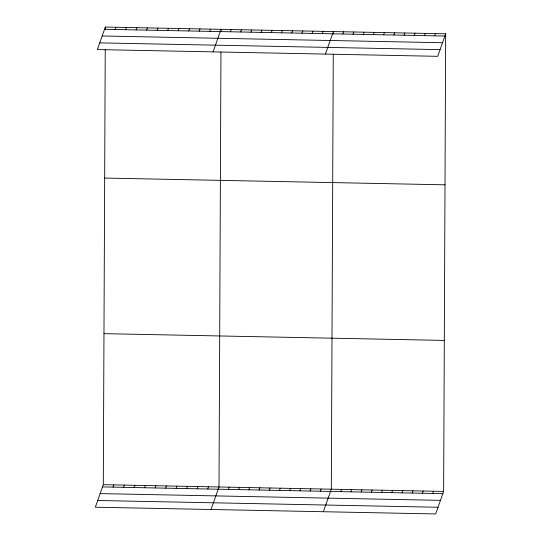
<?xml version="1.0" encoding="UTF-8"?>
<svg xmlns="http://www.w3.org/2000/svg" width="541" height="541" viewBox="0 0 541 541"><rect width="100%" height="100%" fill="white"/><g stroke="black" fill="none" stroke-linecap="round" stroke-linejoin="round"><path stroke-width="0.81" d="M445.676 33.799L437.703 56.318L97.366 49.576L105.339 27.05L445.676 33.799L443.634 491.424L435.661 513.95L95.324 507.201L103.297 484.682L105.238 49.704M105.333 29.566L105.339 27.05M220.958 51.997L219.01 486.974L211.037 509.5M221.046 31.858L221.053 29.342L213.08 51.868M333.263 54.222L331.322 489.199L323.349 511.725M333.357 34.09L333.364 31.567L325.391 54.093M115.071 29.491L115.862 27.26M125.586 29.701L126.378 27.469M136.109 29.911L136.9 27.672M146.631 30.12L147.423 27.882M157.147 30.33L157.938 28.091M167.669 30.539L168.461 28.301M178.185 30.742L178.976 28.511M188.708 30.952L189.499 28.72M199.223 31.162L200.014 28.923M209.746 31.371L210.537 29.133M230.473 31.784L231.264 29.545M240.684 31.987L241.475 29.748M250.896 32.183L251.687 29.951M261.107 32.386L261.898 30.154M271.312 32.588L272.109 30.357M113.028 487.123L113.82 484.885M281.523 32.791L282.314 30.56M123.544 487.333L124.335 485.094M291.734 32.994L292.525 30.763M134.067 487.542L134.858 485.304M301.946 33.197L302.737 30.965M144.582 487.745L145.38 485.514M312.157 33.4L312.948 31.162M155.105 487.955L155.896 485.723M322.368 33.603L323.16 31.364M165.627 488.165L166.418 485.933M176.143 488.374L176.934 486.136M342.784 34.009L343.576 31.77M186.665 488.584L187.457 486.345M352.996 34.211L353.787 31.973M197.181 488.793L197.972 486.555M363.207 34.414L363.998 32.176M207.703 488.996L208.495 486.765M373.418 34.617L374.21 32.379M383.623 34.813L384.414 32.582M228.43 489.409L229.222 487.177M393.834 35.016L394.626 32.785M238.642 489.612L239.433 487.38M404.046 35.219L404.837 32.987M248.853 489.815L249.644 487.583M414.257 35.422L415.048 33.19M259.065 490.018L259.856 487.786M424.469 35.625L425.26 33.393M269.269 490.22L270.06 487.982M434.673 35.828L435.464 33.596M279.481 490.423L280.272 488.185M289.692 490.626L290.483 488.388M299.903 490.829L300.695 488.591M310.115 491.032L310.906 488.793M320.319 491.235L321.111 488.996M340.742 491.634L341.533 489.402M350.953 491.837L351.745 489.605M361.165 492.04L361.956 489.808M371.369 492.242L372.167 490.011M381.581 492.445L382.372 490.214M391.792 492.648L392.583 490.417M402.004 492.851L402.795 490.613M412.215 493.054L413.006 490.815M422.426 493.257L423.218 491.018M432.631 493.46L433.422 491.221M104.548 29.288L444.885 36.031M102.181 35.983L442.518 42.725M99.733 42.881L440.07 49.623M104.67 178.07L445.006 184.812M103.973 333.662L444.31 340.411M103.297 484.682L443.634 491.424M102.506 486.914L442.842 493.663M100.139 493.608L440.469 500.357M97.691 500.506L438.027 507.255"/></g></svg>
